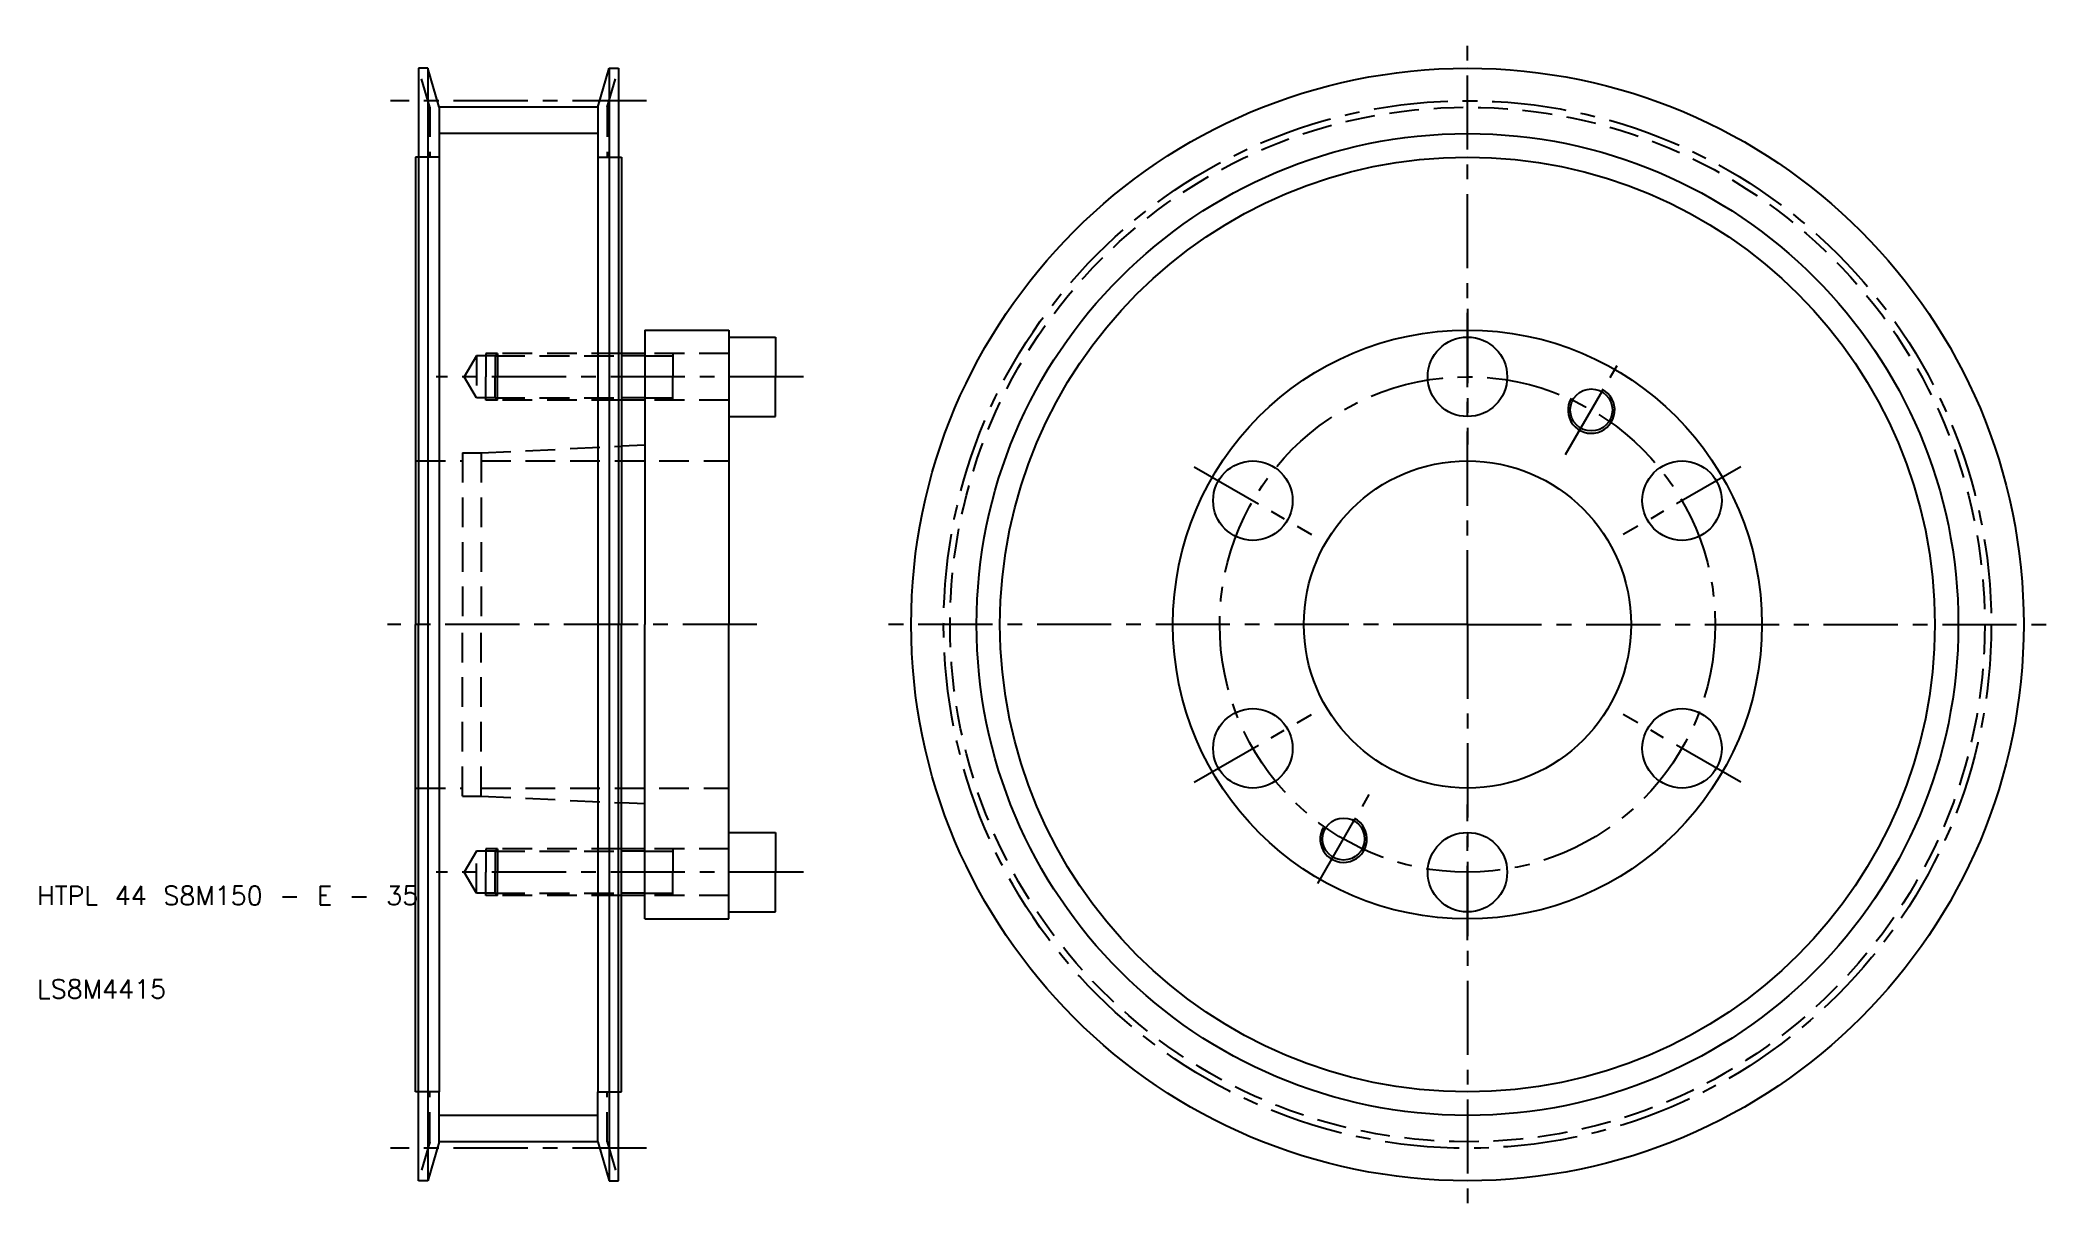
# Model space of a CAD drawing. Extents: x 10 to 225, y -12 to 112.
import ezdxf

# ---------------------------------------------------------------- set-up
doc = ezdxf.new("R2010")
doc.units = 0
doc.header["$LTSCALE"] = 0.25
doc.linetypes.add('CENTER', pattern=[50.8, 31.75, -6.35, 6.35, -6.35])
doc.linetypes.add('DASHED', pattern=[19.05, 12.7, -6.35])
doc.layers.get('0').update_dxf_attribs({"linetype": 'CONTINUOUS'})
doc.layers.add('CENTER', color=1, linetype='CENTER')
doc.styles.get("Standard").update_dxf_attribs({"font": 'txt.shx'})

msp = doc.modelspace()

# ---------------------------------------------------------------- linework, layer by layer
at = {"color": 3, "linetype": 'DASHED'}
for p, q in [((52, 105.335), (50.8, 109.5)), ((71, 105.335), (72.2, 109.5)), ((52, 105.335), (52, 100)), ((71, 105.335), (71, 100)), ((53, 100), (50.8, 100)), ((70, 100), (72.2, 100)), ((57, 78.75), (55.700962, 76.5)), ((57, 78.75), (57, 74.25)), ((59, 78.75), (57, 78.75)), ((59.25, 79), (58, 79)), ((58, 79), (58, 76.5)), ((59.25, 79), (59, 78.75)), ((59, 78.75), (72.5, 78.75)), ((59, 78.75), (59, 76.5)), ((72.5, 79), (59.25, 79)), ((59.25, 79), (59.25, 76.5)), ((84, 79), (75, 79)), ((75, 78.75), (78, 78.75)), ((78, 79), (78, 76.5)), ((57, 74.25), (55.700962, 76.5)), ((58, 74), (58, 76.5)), ((59, 74.25), (59, 76.5)), ((59.25, 74), (59.25, 76.5)), ((78, 74), (78, 76.5)), ((59, 74.25), (57, 74.25)), ((59.25, 74), (58, 74)), ((59, 74.25), (72.5, 74.25)), ((59.25, 74), (59, 74.25)), ((72.5, 74), (59.25, 74)), ((75, 74.25), (78, 74.25)), ((84, 74), (75, 74)), ((57.5, 68.35), (72.5, 69.078571)), ((50.5, 67.5), (55.5, 67.5)), ((55.5, 68.35), (55.5, 50)), ((55.5, 68.35), (57.5, 68.35)), ((57.5, 68.35), (57.5, 50)), ((57.5, 67.5), (84, 67.5)), ((55.5, 31.65), (55.5, 50)), ((57.5, 31.65), (57.5, 50)), ((50.5, 32.5), (55.5, 32.5)), ((57.5, 32.5), (84, 32.5)), ((55.5, 31.65), (57.5, 31.65)), ((57.5, 31.65), (72.5, 30.921429)), ((59.25, 26), (58, 26)), ((58, 26), (58, 23.5)), ((59.25, 26), (59, 25.75)), ((72.5, 26), (59.25, 26)), ((59.25, 26), (59.25, 23.5)), ((84, 26), (75, 26)), ((78, 26), (78, 23.5)), ((57, 25.75), (55.700962, 23.5)), ((57, 21.25), (57, 25.75)), ((59, 25.75), (57, 25.75)), ((59, 25.75), (72.5, 25.75)), ((59, 25.75), (59, 23.5)), ((75, 25.75), (78, 25.75)), ((57, 21.25), (55.700962, 23.5)), ((58, 21), (58, 23.5)), ((59, 21.25), (59, 23.5)), ((59.25, 21), (59.25, 23.5)), ((78, 21), (78, 23.5)), ((59, 21.25), (57, 21.25)), ((59.25, 21), (58, 21)), ((59, 21.25), (72.5, 21.25)), ((59.25, 21), (59, 21.25)), ((72.5, 21), (59.25, 21)), ((75, 21.25), (78, 21.25)), ((84, 21), (75, 21)), ((53, 0), (50.8, 0)), ((52, -5.335), (52, 0)), ((70, 0), (72.2, 0)), ((71, -5.335), (71, 0)), ((52, -5.335), (50.8, -9.5)), ((71, -5.335), (72.2, -9.5))]:
    msp.add_line(p, q, dxfattribs=at)
for p, q in [((50.8, 109.5), (50.8, 100)), ((51.8, 109.5), (50.8, 109.5)), ((51.8, 109.5), (51.8, -9.5)), ((53, 105.335), (51.8, 109.5)), ((70, 105.335), (71.2, 109.5)), ((71.2, 109.5), (71.2, -9.5)), ((71.2, 109.5), (72.2, 109.5)), ((72.2, 109.5), (72.2, 100)), ((70, 105.335), (53, 105.335)), ((53, 105.335), (53, 100)), ((70, 105.335), (70, 100)), ((50.5, 100), (50.5, 50)), ((50.8, 100), (50.5, 100)), ((50.8, 100), (50.8, 50)), ((53, 100), (53, 0)), ((70, 100), (70, 0)), ((72.2, 100), (72.2, 50)), ((72.2, 100), (72.5, 100)), ((72.5, 100), (72.5, 79)), ((75, 81.5), (84, 81.5)), ((75, 81.5), (75, 79)), ((84, 81.5), (84, 80.75)), ((84, 80.75), (89, 80.75)), ((84, 80.75), (84, 72.25)), ((89, 80.75), (89, 76.5)), ((72.5, 79), (72.5, 74)), ((75, 79), (72.5, 79)), ((75, 79), (75, 74)), ((89, 72.25), (89, 76.5)), ((72.5, 74), (72.5, 69.078571)), ((75, 74), (72.5, 74)), ((75, 74), (75, 69.2)), ((84, 72.25), (84, 50)), ((84, 72.25), (89, 72.25)), ((75, 69.2), (72.5, 69.078571)), ((72.5, 69.078571), (72.5, 50)), ((75, 69.2), (75, 50)), ((50.5, 0), (50.5, 50)), ((50.8, 0), (50.8, 50)), ((72.2, 0), (72.2, 50)), ((72.5, 30.921429), (72.5, 50)), ((75, 30.8), (75, 50)), ((84, 27.75), (84, 50)), ((72.5, 26), (72.5, 30.921429)), ((75, 30.8), (72.5, 30.921429)), ((75, 26), (75, 30.8)), ((72.5, 21), (72.5, 26)), ((75, 26), (72.5, 26)), ((75, 21), (75, 26)), ((84, 19.25), (84, 27.75)), ((84, 27.75), (89, 27.75)), ((89, 27.75), (89, 23.5)), ((89, 19.25), (89, 23.5)), ((72.5, 0), (72.5, 21)), ((75, 21), (72.5, 21)), ((75, 18.5), (75, 21)), ((75, 18.5), (84, 18.5)), ((84, 19.25), (89, 19.25)), ((84, 18.5), (84, 19.25)), ((50.8, 0), (50.5, 0)), ((50.8, -9.5), (50.8, 0)), ((53, -5.335), (53, 0)), ((70, -5.335), (70, 0)), ((72.2, -9.5), (72.2, 0)), ((72.2, 0), (72.5, 0)), ((53, -5.335), (51.8, -9.5)), ((70, -5.335), (53, -5.335)), ((70, -5.335), (71.2, -9.5)), ((51.8, -9.5), (50.8, -9.5)), ((71.2, -9.5), (72.2, -9.5))]:
    msp.add_line(p, q)
at = {"color": 3}
for p, q in [((70, 102.505), (53, 102.505)), ((75, 78.75), (72.5, 78.75)), ((75, 74.25), (72.5, 74.25)), ((75, 25.75), (72.5, 25.75)), ((75, 21.25), (72.5, 21.25)), ((70, -2.505), (53, -2.505))]:
    msp.add_line(p, q, dxfattribs=at)
for centre, radius in [((163, 50), 59.5), ((163, 50), 50), ((163, 50), 31.5), ((163, 50), 31.5), ((163, 76.5), 4.25), ((176.25, 72.949673), 2.25), ((140.050327, 63.25), 4.25), ((163, 50), 17.5), ((185.949673, 63.25), 4.25), ((140.050327, 36.75), 4.25), ((185.949673, 36.75), 4.25), ((149.75, 27.050327), 2.25), ((163, 23.5), 4.25)]:
    msp.add_circle(centre, radius)
at = {"color": 3, "linetype": 'DASHED'}
msp.add_circle((163, 50), 55.335, dxfattribs=at)
at = {"color": 3}
msp.add_circle((163, 50), 52.505, dxfattribs=at)
for centre in [(176.25, 72.949673), (149.75, 27.050327)]:
    msp.add_arc(centre, 2.5, 150, 62, dxfattribs=at)
at = {"layer": 'CENTER', "color": 1, "linetype": 'CENTER'}
for p, q in [((163, 50), (163, 112.5)), ((75.2, 106.025), (47.8, 106.025)), ((163, 83.75), (163, 69.25)), ((173.5, 68.186533), (179, 77.712813)), ((92, 76.5), (52.700962, 76.5)), ((133.771643, 66.875), (146.329011, 59.625)), ((192.228357, 66.875), (179.670989, 59.625)), ((87, 50), (47.5, 50)), ((163, 50), (100.5, 50)), ((163, 50), (225.5, 50)), ((163, 50), (163, -12.5)), ((133.771643, 33.125), (146.329011, 40.375)), ((192.228357, 33.125), (179.670989, 40.375)), ((147, 22.287187), (152.5, 31.813467)), ((163, 16.25), (163, 30.75)), ((92, 23.5), (52.700962, 23.5)), ((75.2, -6.025), (47.8, -6.025))]:
    msp.add_line(p, q, dxfattribs=at)
for radius in [56.025, 26.5]:
    msp.add_circle((163, 50), radius, dxfattribs=at)

# ---------------------------------------------------------------- texts
for s, p in [('HTPL 44 S8M150 - E - 35', (10, 20)), ('LS8M4415', (10, 10))]:
    msp.add_text(s, height=2).set_placement(p)

doc.saveas('drawing.dxf')
